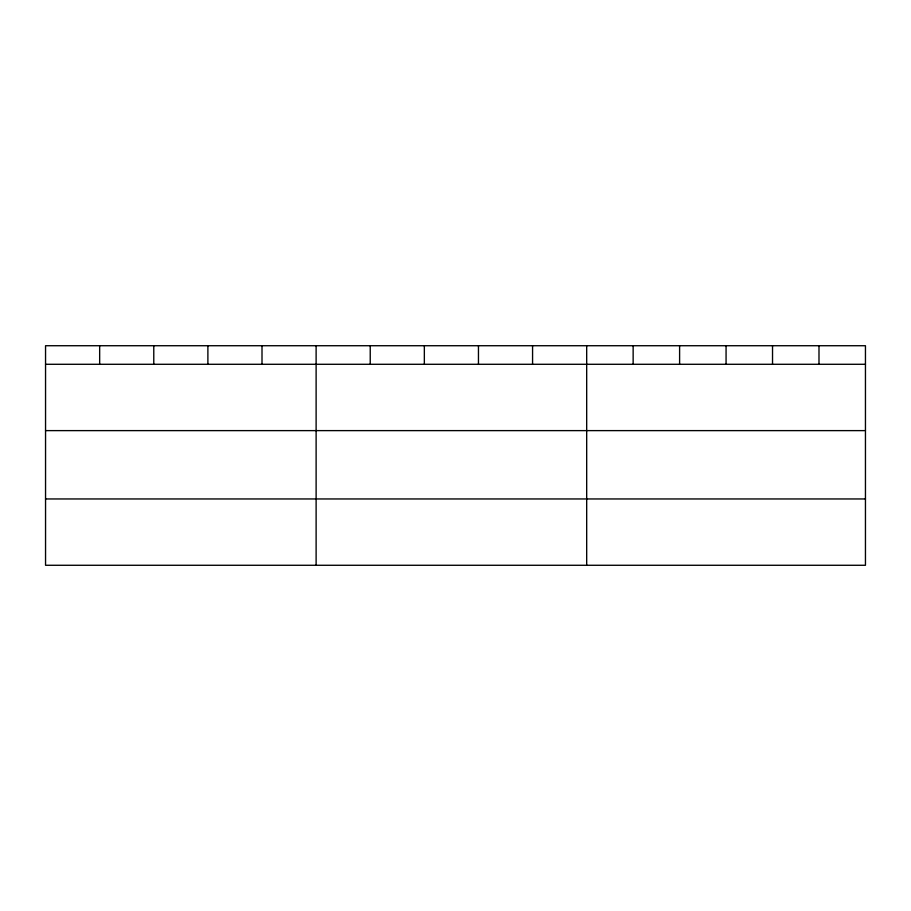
<?xml version="1.0" encoding="UTF-8"?>
<svg xmlns="http://www.w3.org/2000/svg" width="911" height="911" viewBox="0 0 911 911"><rect width="100%" height="100%" fill="white"/><g stroke="black" fill="none" stroke-linecap="round" stroke-linejoin="round"><path stroke-width="1.37" d="M865.45 430.618L865.45 345.724L45.55 345.724L45.55 565.275L865.45 565.275L865.45 430.618L45.55 430.618M45.55 364.286L865.45 364.286M45.55 498.955L865.45 498.955M818.989 345.724L818.989 364.286M772.528 345.724L772.528 364.286M726.067 345.724L726.067 364.286M679.606 345.724L679.606 364.286M633.145 345.724L633.145 364.286M586.684 345.724L586.684 565.275M532.571 345.724L532.571 364.286M478.457 345.724L478.457 364.286M424.344 345.724L424.344 364.286M370.23 345.724L370.23 364.286M316.117 345.724L316.117 565.275M262.004 345.724L262.004 364.286M207.89 345.724L207.89 364.286M153.777 345.724L153.777 364.286M99.663 345.724L99.663 364.286"/></g></svg>
